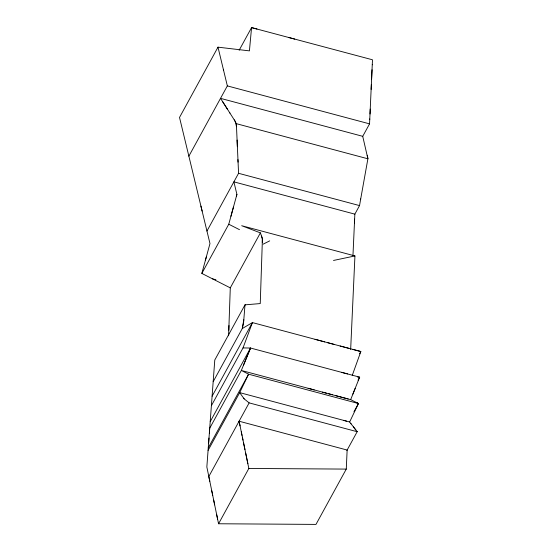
<?xml version="1.0" encoding="UTF-8"?>
<svg xmlns="http://www.w3.org/2000/svg" width="552" height="552" viewBox="0 0 552 552"><rect width="100%" height="100%" fill="white"/><g stroke="black" fill="none" stroke-linecap="round" stroke-linejoin="round"><path stroke-width="0.83" d="M262.29 242.625L262.297 238.209L260.399 232.875L241.686 225.713L354.936 255.942L350.658 349.547M228.797 330.213L228.963 325.507M228.597 335.775L230.287 287.868L260.399 232.875M354.432 223.298L354.853 214.148L233.882 181.856L236.911 194.387L236.408 196.229M352.963 255.562L354.625 219.116M346.891 450.508L357.172 431.719L249.138 402.877L208.822 476.521L218.564 523.765L315.985 524.4L346.27 469.096L347.139 450.052L239.099 421.217L242.024 435.383M369.757 119.425L372.262 64.715M362.526 136.71L369.557 123.862L369.785 118.928M370.006 114.002L370.233 109.075M371.137 89.362L371.358 84.428M371.579 79.667L372.034 69.724M372.262 64.756L372.483 59.788L251.56 27.6L239.147 50.273M208.635 442.932L209.001 438.026M209.36 433.12L209.725 428.214L241.341 370.461L250.525 348.029L359.669 377.168L352.88 394.114M243.818 319.725L242.287 328.53L213.175 381.694M354.612 214.59L359.538 205.592L360.704 198.92M360.622 199.403L367.942 158.527L367.259 155.243M205.323 260.634L206.482 256.37M230.936 216.28L232.213 211.588M232.254 211.437L233.42 207.172M230.287 287.868L201.832 273.419L209.974 243.577L179.517 117.445L217.992 47.161L249.421 50.874L251.56 27.6L256.997 29.049M201.832 273.419L228.763 224.229L236.911 194.387M352.273 375.353L360.836 351.534L359.276 351.12M211.395 405.679L243.018 347.932L252.416 322.589L359.007 351.044M328.792 393.804L350.665 399.648L355.171 388.401M243.605 364.948L250.525 348.029L243.018 347.932M351.106 423.867L349.644 421.976L358.462 403.526L356.544 402.574M188.867 156.175L227.348 85.898L217.992 47.161M206.952 231.047L238.567 173.3L236.359 123.676L234.227 119.825M212.099 396.232L252.416 322.589L242.287 328.53L243.611 322.354L244.991 304.849L245.516 304.808M210.208 421.673L250.525 348.029M208.27 447.838L248.586 374.194L358.462 403.526L353.935 411.792M208.083 450.384L239.699 392.631L248.586 374.194L241.341 370.461L326.37 393.162M218.564 523.765L248.842 468.455L244.591 447.831M359.607 353.791L360.836 351.534L352.99 349.437M358.02 380.169L359.669 377.168L357.675 377.113M263.18 244.156L269.693 240.865M333.505 260.454L354.936 255.942M248.842 468.455L346.27 469.096M288.427 37.412L294.713 39.088M227.348 85.898L369.557 123.862M236.359 123.676L367.894 158.79L362.733 136.323L220.524 98.359L235.366 121.606L236.497 126.732M238.567 173.3L359.538 205.592M212.582 278.877L215.908 279.767M315.006 339.301L324.7 341.888M327.577 342.654L334.132 344.407M340.149 346.014L348.788 348.319M341.481 372.31L347.539 373.925M308.154 388.297L314.226 389.919M322.506 392.127L332.449 394.783M335.63 395.632L348.202 398.986M346.559 421.155L239.699 392.631L244.143 398.854L249.138 402.877M343.537 420.348L349.644 421.976M350.665 399.648L358.462 403.526M228.763 224.229L239.513 229.68M353.411 426.848L355.923 430.098M356.944 431.422L357.172 431.719L350.899 423.605M243.66 398.185L244.143 398.854M229.66 112.67L229.936 113.098M222.642 101.678L224.761 105.004M225.092 105.515L227.376 109.096M261.558 236.132L262.4 239.251L260.247 303.572L244.991 304.849L214.783 360.021L206.848 466.971L209.794 481.247M223.339 69.317L223.588 70.346M200.921 206.089L202.129 211.085M244.95 449.563L242.397 437.184M246.896 459.009L247.869 463.728M213.693 500.14L214.666 504.866M216.612 514.312L217.591 519.039M239.099 421.217L240.072 425.937M241.293 431.864L242.997 440.11M243.494 442.511L244.308 446.464M245.688 453.157L246.785 458.477M211.74 490.693L212.72 495.42M237.077 140.056L237.367 146.715M237.933 159.562L238.043 162.143"/></g></svg>
